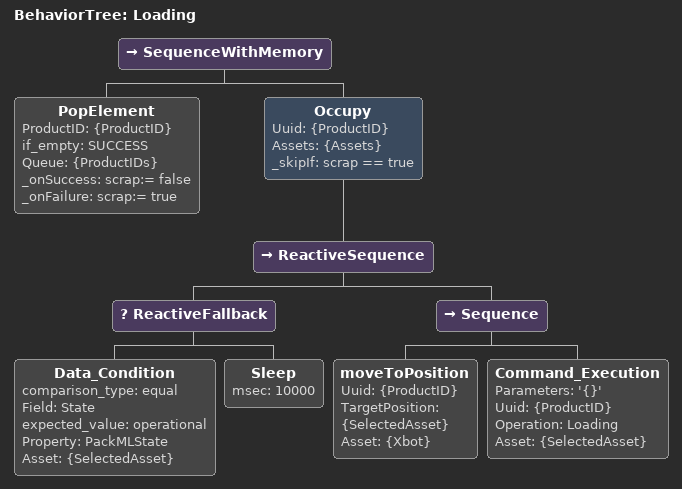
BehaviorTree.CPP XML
<?xml version="1.0" encoding="UTF-8"?>
<root BTCPP_format="4">
  <BehaviorTree ID="Loading">
    <SequenceWithMemory>
      <PopElement ProductID="{ProductID}"
                  if_empty="SUCCESS"
                  Queue="{ProductIDs}"
                  _onSuccess="scrap:= false"
                  _onFailure="scrap:= true"/>
      <Occupy Uuid="{ProductID}"
              Assets="{Assets}"
              _skipIf="scrap == true">
        <ReactiveSequence>
          <ReactiveFallback>
            <Data_Condition comparison_type="equal"
                            Field="State"
                            expected_value="operational"
                            Property="PackMLState"
                            Asset="{SelectedAsset}"/>
            <Sleep msec="10000"/>
          </ReactiveFallback>
          <Sequence>
            <moveToPosition Uuid="{ProductID}"
                            TargetPosition="{SelectedAsset}"
                            Asset="{Xbot}"/>
            <Command_Execution Parameters="&apos;{}&apos;"
                               Uuid="{ProductID}"
                               Operation="Loading"
                               Asset="{SelectedAsset}"/>
          </Sequence>
        </ReactiveSequence>
      </Occupy>
    </SequenceWithMemory>
  </BehaviorTree>
</root>
